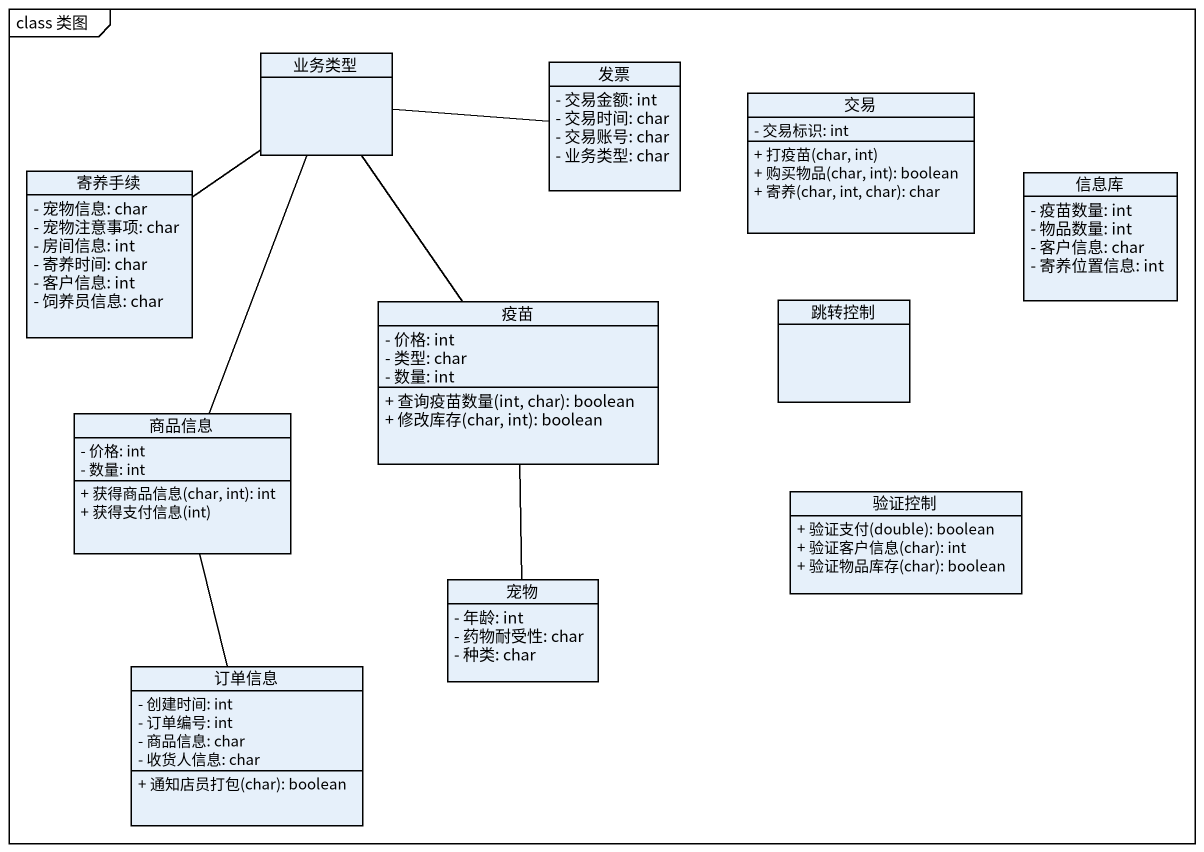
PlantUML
@startuml
mainframe class 类图
hide circle
hide empty members
skinparam classAttributeIconSize 0
class 业务类型
class 发票 {
  - 交易金额: int
  - 交易时间: char
  - 交易账号: char
  - 业务类型: char
}
class 交易 {
  - 交易标识: int
  + 打疫苗(char, int)
  + 购买物品(char, int): boolean
  + 寄养(char, int, char): char
}
class 寄养手续 {
  - 宠物信息: char
  - 宠物注意事项: char
  - 房间信息: int
  - 寄养时间: char
  - 客户信息: int
  - 饲养员信息: char
}
class 信息库 {
  - 疫苗数量: int
  - 物品数量: int
  - 客户信息: char
  - 寄养位置信息: int
}
class 疫苗 {
  - 价格: int
  - 类型: char
  - 数量: int
  + 查询疫苗数量(int, char): boolean
  + 修改库存(char, int): boolean
}
class 跳转控制
class 商品信息 {
  - 价格: int
  - 数量: int
  + 获得商品信息(char, int): int
  + 获得支付信息(int)
}
class 验证控制 {
  + 验证支付(double): boolean
  + 验证客户信息(char): int
  + 验证物品库存(char): boolean
}
class 宠物 {
  - 年龄: int
  - 药物耐受性: char
  - 种类: char
}
class 订单信息 {
  - 创建时间: int
  - 订单编号: int
  - 商品信息: char
  - 收货人信息: char
  + 通知店员打包(char): boolean
}
发票 -left- 业务类型
寄养手续 -up- 业务类型
疫苗 -up- 业务类型
疫苗 -- 宠物
商品信息 -up- 业务类型
订单信息 -up- 商品信息
@enduml
